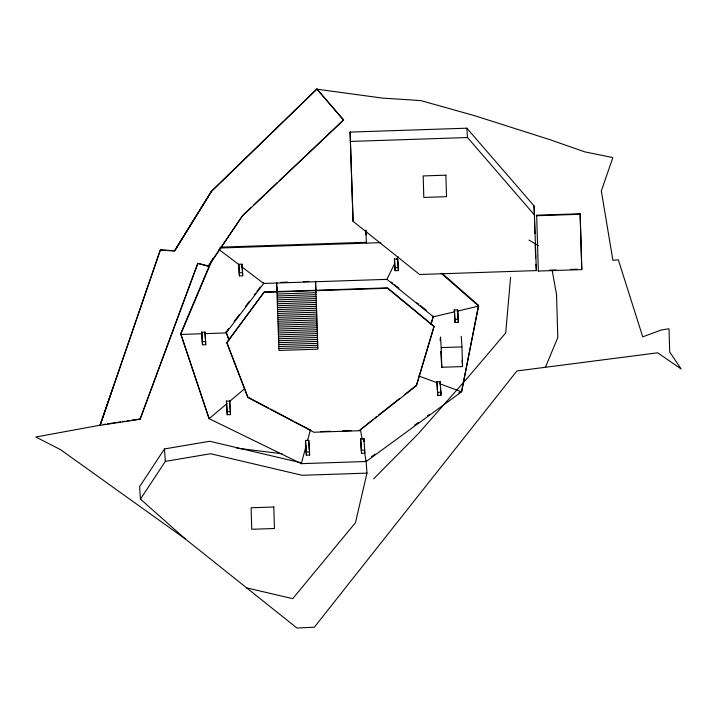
<?xml version="1.0" encoding="UTF-8"?>
<svg xmlns="http://www.w3.org/2000/svg" width="717" height="717" viewBox="0 0 717 717"><rect width="100%" height="100%" fill="white"/><g stroke="black" fill="none" stroke-linecap="round" stroke-linejoin="round"><path stroke-width="1.08" d="M510.567 277.398L505.709 332.93L468.049 377.259L417.769 434.305L373.629 478.848M442.721 273.858L478.526 305.272L461.578 391.787L366.181 461.497L301.31 463.666L209.113 418.665L180.648 333.62L211.04 261.66M366.127 460.664L366.97 473.13L355.444 522.729L292.733 598.65L246.657 587.886M305.872 446.7L301.31 463.666L301.248 462.832M307.593 440.346L310.443 429.743M416.371 385.755L434.09 326.307L387.503 287.867L264.241 291.98L226.769 342.448L247.885 397.532L313.84 432.243L359.253 430.729L416.371 385.755L434.09 326.307M430.792 324.442L433.382 316L431.177 324.218M113.627 385.845L100.084 425.208L35.85 436.994L60.497 449.64L185.183 538.834L296.946 628.029L314.351 627.187L516.903 370.958L657.668 352.8L681.15 368.959L669.705 351.993L669.024 328.753L661.235 329.999L642.737 336.847L618.314 259.787L612.901 260.316L601.321 190.937L612.856 157.57L584.767 151.87L549.572 139.555L474.564 115.67L420.807 100.595L382.286 98.068L316.86 89.186L211.398 191.573L174.697 250.887L160.348 250.197L174.679 250.574L211.381 191.26L316.842 88.971L343.595 119.927L242.534 215.898L208.297 266.258L197.829 263.533L140.066 419.275L100.093 425.306L160.33 249.892M100.093 425.306L160.339 250.099L174.688 250.78L211.398 191.475M140.066 419.275L197.802 263.22M545.646 366.728L557.799 337.555L556.535 294.535L552.162 270.381M212.832 258.38L180.702 334.454L201.755 333.755M241.737 266.787L263.668 283.466L386.92 279.352L394.664 263.551M396.6 259.599L398.043 256.641M300.163 462.573L209.705 441.278L164.471 448.941L139.609 486.682L140.46 499.14L185.183 538.834M140.46 499.14L165.322 461.398L164.471 448.941M208.297 266.258L242.507 215.593L250.6 207.939M226.796 342.86L264.241 291.98M228.947 340.163L226.061 332.105L228.741 328.574M234.109 321.503L239.469 314.44M245.501 306.491L249.525 301.185M254.221 295.001L255.566 293.235M256.901 291.469L260.253 287.051M253.836 204.874L264.349 194.925M265.962 193.393L277.282 182.683M278.904 181.15L343.595 119.927M226.859 403.716L209.113 418.665L180.648 333.62M229.395 401.583L244.605 388.766M373.279 419.248L359.253 430.729M375.036 417.859L376.792 416.478M378.558 415.098L399.647 398.491M404.917 394.341L416.344 385.343M371.523 456.72L375.125 454.094M414.722 425.154L418.325 422.519M427.323 415.941L429.125 414.632M458.826 392.925L460.628 391.607M454.937 311.725L433.444 316.833L386.92 279.352M457.087 311.214L478.58 306.096L478.526 305.272M165.322 461.398L210.556 453.736L302.099 475.29L366.97 473.13M103.311 424.509L105.471 424.186M107.631 423.855L115.195 422.716M117.355 422.385L120.599 421.901M122.759 421.569L124.919 421.246M127.079 420.924L129.239 420.592M131.399 420.27L140.039 418.961M350.093 132.089L466.866 128.191L534.084 205.931L536.352 270.596L419.579 274.494L353.078 221.338L350.093 132.089L353.078 221.338M350.73 141.428L467.502 137.539L534.721 215.279M538.333 271.053L536.674 215.208L580.134 213.765L581.792 269.601L538.333 271.053L538.297 270.533M580.17 214.284L536.701 215.727L536.674 215.208M220.451 247.159L366.279 242.292M219.393 248.028L380.808 242.642M238.752 264.304L241.996 264.188L242.57 272.702L242.669 275.776L239.424 275.884L238.752 264.304L239.424 275.884M394.449 259.106L397.684 258.998L398.267 267.513L398.356 270.587L395.112 270.694L394.449 259.106L395.112 270.694M239.335 272.81L242.57 272.702M395.022 267.62L398.267 267.513M549.437 270.157L556.123 269.933M570.615 269.449L577.302 269.225M281.055 282.364L287.723 282.139M303.291 281.62L308.857 281.44M264.277 292.393L387.53 288.279L434.117 326.719M277.309 294.015L316.233 292.715M277.371 295.96L316.296 294.66M277.425 297.905L316.349 296.605M277.479 299.849L316.403 298.55M277.542 301.794L316.466 300.495M277.596 303.739L316.52 302.44M277.658 305.693L316.582 304.393M277.712 307.638L316.636 306.338M277.766 309.583L316.69 308.283M277.829 311.528L316.753 310.228M277.882 313.472L316.806 312.173M277.945 315.417L316.86 314.127M454.345 309.986L457.589 309.878L458.235 319.343L458.324 322.417L455.08 322.525L454.345 309.986L455.08 322.525M277.999 317.371L316.923 316.072M278.053 319.316L316.977 318.016M278.115 321.261L317.039 319.961M278.169 323.206L317.093 321.906M278.223 325.151L317.147 323.851M454.99 319.45L458.235 319.343M278.286 327.095L317.21 325.805M278.339 329.049L317.264 327.75M201.746 332.213L204.99 332.105L205.636 341.615L205.725 344.689L202.481 344.796L201.746 332.213L202.481 344.796M278.402 330.994L317.326 329.695M205.071 333.638L226.115 332.939L263.668 283.466L263.605 282.632M278.456 332.939L317.38 331.639M278.51 334.884L317.434 333.584M278.572 336.829L317.497 335.529M278.626 338.774L317.55 337.483M202.391 341.722L205.636 341.615M278.68 340.727L317.604 339.428M278.743 342.672L317.667 341.373M278.796 344.617L317.721 343.318M278.859 346.562L317.783 345.262M278.913 348.507L317.837 347.207M440.48 336.99L441.206 347.602L461.963 346.903L462.546 366.575L441.789 367.265L440.704 351.348M436.94 381.838L440.184 381.731L440.892 392.217L440.982 395.291L437.737 395.399L436.94 381.838L437.737 395.399M437.648 392.324L440.892 392.217M226.464 401.161L229.709 401.054L230.417 411.54L230.507 414.614L227.262 414.722L226.464 401.161L227.262 414.722M227.172 411.648L230.417 411.54M320.454 431.607L330.42 431.275M342.609 430.872L351.464 430.576M305.496 440.453L308.74 440.346L309.529 451.97L309.619 455.044L306.374 455.152L305.496 440.453L306.374 455.152M360.633 438.616L363.877 438.499L364.675 450.133L364.765 453.207L361.52 453.314L360.633 438.616L361.52 453.314M306.284 452.077L309.529 451.97M361.431 450.24L364.675 450.133M236.897 448.161L282.068 453.762M198.851 263.498L208.28 265.953M418.764 376.013L437.558 382.932M439.646 383.703L461.578 391.787L478.58 306.096L441.107 273.231M227.164 343.479L247.849 397.119L268.525 408M270.497 409.031L293.136 420.951M295.108 421.99L310.855 430.281M528.958 240.078L538.395 245.626M218.927 249.435L239.102 264.779M391.177 281.996L392.898 283.385M394.619 284.766L398.93 288.243M417.016 302.816L418.737 304.205M420.467 305.594L426.498 310.452M343.622 120.241L316.842 88.971M226.061 332.105L228.893 339.338M360.418 429.662L362.202 439.548M364.586 452.714L366.181 461.497M581.792 269.601L580.134 213.765M535.922 264.367L536.352 270.596M466.866 128.191L467.502 137.539M461.246 336.291L461.963 346.903M462.107 360.212L462.546 366.575M458.324 322.417L457.589 309.878M440.489 387.951L440.184 381.731M440.623 390.048L440.982 395.291M398.356 270.587L397.684 258.998M365.778 234.298L365.813 234.817L365.679 230.408M366.324 242.292L366.378 243.126L365.957 229.996M364.621 451.092L364.765 453.207M315.686 285.733L315.982 291.219M309.26 449.756L308.74 440.346M309.403 451.871L309.619 455.044M277.138 292.608L276.681 284.774M242.669 275.776L241.996 264.188M229.798 404.128L230.507 414.614M205.295 338.352L204.99 332.105M205.438 340.458L205.725 344.689M534.084 205.931L534.282 212.573M534.506 220.316L534.9 233.59M535.223 244.658L535.617 257.932M441.206 347.602L441.789 367.265M440.193 338.334L440.256 340.512M363.877 438.499L363.967 441.573M315.605 283.475L315.659 285.42M315.588 283.161L315.525 281.216L317.891 349.161L278.967 350.452L276.601 282.516L276.663 284.461M276.762 287.024L276.816 288.978M276.843 289.283L276.896 291.236M229.709 401.054L229.763 403.106M445.884 175.172L423.173 175.934L423.81 197.444L446.512 196.682L445.884 175.172M273.813 507L251.102 507.753L251.739 529.271L274.441 528.51L273.813 507"/></g></svg>
